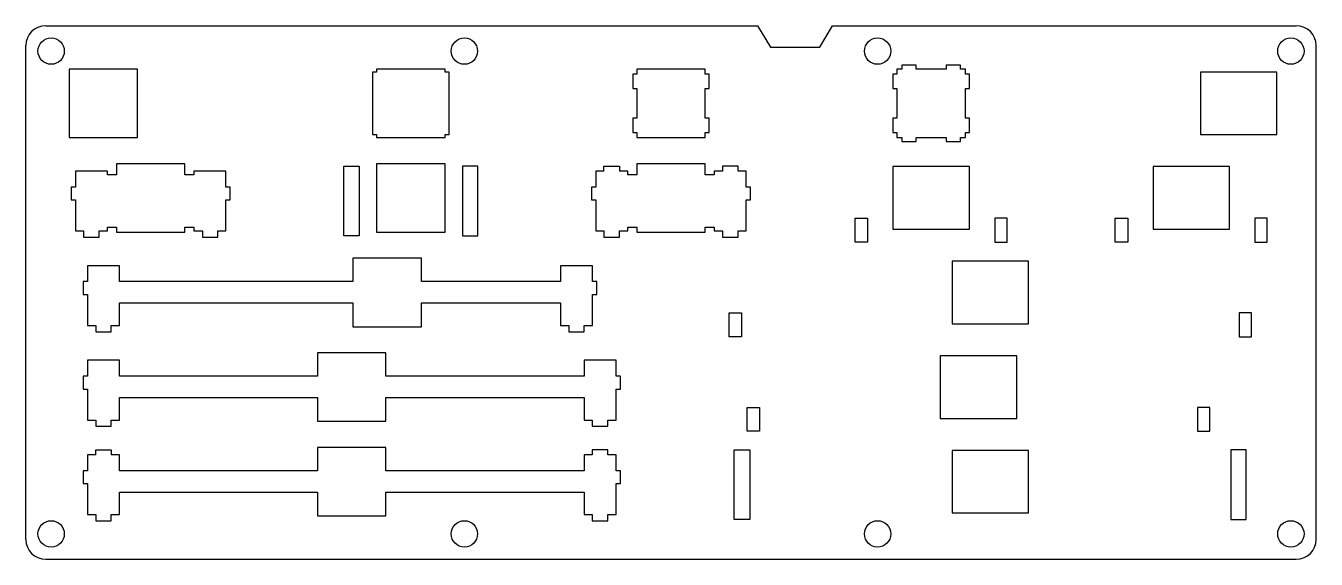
# Model space of a CAD drawing. Extents: x -130 to 130, y -54 to 54.
import ezdxf

# ---------------------------------------------------------------- set-up
doc = ezdxf.new("R2010")
doc.units = 0
doc.layers.get('0').update_dxf_attribs({"linetype": 'continuous'})

# ---------------------------------------------------------------- blocks, each defined once
blk = doc.blocks.new('SHAPE')
at = {"color": 0}
for p, q in [((-125.925, 53.725), (17.45, 53.725)), ((17.45, 53.725), (20.05, 49.425)), ((29.95, 49.425), (32.55, 53.725)), ((32.55, 53.725), (125.925, 53.725)), ((-129.925, -49.725), (-129.925, 49.725)), ((20.05, 49.425), (29.95, 49.425)), ((129.925, -49.725), (129.925, 49.725)), ((-107.4, 45), (-121.2, 45)), ((-121.2, 45), (-121.2, 31.2)), ((-107.4, 31.2), (-107.4, 45)), ((-59.2875, 44.4), (-60.0875, 44.4)), ((-60.0875, 44.4), (-60.0875, 31.8)), ((-45.4875, 45), (-59.2875, 45)), ((-59.2875, 45), (-59.2875, 44.4)), ((-45.4875, 44.4), (-45.4875, 45)), ((-44.6875, 44.4), (-45.4875, 44.4)), ((-44.6875, 31.8), (-44.6875, 44.4)), ((6.9, 45), (-6.9, 45)), ((-6.9, 45), (-6.9, 44)), ((6.9, 44), (6.9, 45)), ((45.4875, 45), (45.4875, 44)), ((46.4875, 45), (45.4875, 45)), ((46.4875, 45.8), (46.4875, 45)), ((49.3875, 45.8), (46.4875, 45.8)), ((49.3875, 45), (49.3875, 45.8)), ((55.3875, 45), (49.3875, 45)), ((55.3875, 45.8), (55.3875, 45)), ((58.2875, 45.8), (55.3875, 45.8)), ((58.2875, 45), (58.2875, 45.8)), ((59.2875, 45), (58.2875, 45)), ((59.2875, 44), (59.2875, 45)), ((106.6, 44.4), (106.6, 31.8)), ((122, 44.4), (106.6, 44.4)), ((122, 31.8), (122, 44.4)), ((-6.9, 44), (-7.7, 44)), ((-7.7, 44), (-7.7, 41.1)), ((7.7, 44), (6.9, 44)), ((7.7, 41.1), (7.7, 44)), ((44.6875, 44), (44.6875, 41.1)), ((45.4875, 44), (44.6875, 44)), ((60.0875, 44), (59.2875, 44)), ((60.0875, 41.1), (60.0875, 44)), ((-7.7, 41.1), (-6.9, 41.1)), ((-6.9, 41.1), (-6.9, 35.1)), ((6.9, 41.1), (7.7, 41.1)), ((6.9, 35.1), (6.9, 41.1)), ((44.6875, 41.1), (45.4875, 41.1)), ((45.4875, 41.1), (45.4875, 35.1)), ((59.2875, 35.1), (59.2875, 41.1)), ((59.2875, 41.1), (60.0875, 41.1)), ((-6.9, 35.1), (-7.7, 35.1)), ((-7.7, 35.1), (-7.7, 32.2)), ((7.7, 35.1), (6.9, 35.1)), ((7.7, 32.2), (7.7, 35.1)), ((44.6875, 35.1), (44.6875, 32.2)), ((45.4875, 35.1), (44.6875, 35.1)), ((60.0875, 35.1), (59.2875, 35.1)), ((60.0875, 32.2), (60.0875, 35.1)), ((-121.2, 31.2), (-107.4, 31.2)), ((-60.0875, 31.8), (-59.2875, 31.8)), ((-59.2875, 31.8), (-59.2875, 31.2)), ((-59.2875, 31.2), (-45.4875, 31.2)), ((-45.4875, 31.8), (-44.6875, 31.8)), ((-45.4875, 31.2), (-45.4875, 31.8)), ((-7.7, 32.2), (-6.9, 32.2)), ((-6.9, 32.2), (-6.9, 31.2)), ((-6.9, 31.2), (6.9, 31.2)), ((6.9, 32.2), (7.7, 32.2)), ((6.9, 31.2), (6.9, 32.2)), ((44.6875, 32.2), (45.4875, 32.2)), ((45.4875, 32.2), (45.4875, 31.2)), ((45.4875, 31.2), (46.4875, 31.2)), ((46.4875, 31.2), (46.4875, 30.4)), ((49.3875, 30.4), (49.3875, 31.2)), ((49.3875, 31.2), (55.3875, 31.2)), ((55.3875, 31.2), (55.3875, 30.4)), ((58.2875, 30.4), (58.2875, 31.2)), ((58.2875, 31.2), (59.2875, 31.2)), ((59.2875, 31.2), (59.2875, 32.2)), ((59.2875, 32.2), (60.0875, 32.2)), ((106.6, 31.8), (122, 31.8)), ((46.4875, 30.4), (49.3875, 30.4)), ((55.3875, 30.4), (58.2875, 30.4)), ((-113.45, 24.45), (-119.9, 24.45)), ((-119.9, 24.45), (-119.9, 21.25)), ((-113.45, 23.7), (-113.45, 24.45)), ((-111.675, 23.7), (-113.45, 23.7)), ((-111.675, 25.95), (-111.675, 23.7)), ((-97.875, 25.95), (-111.675, 25.95)), ((-97.875, 23.7), (-97.875, 25.95)), ((-96.1, 23.7), (-97.875, 23.7)), ((-96.1, 24.45), (-96.1, 23.7)), ((-89.65, 24.45), (-96.1, 24.45)), ((-89.65, 21.25), (-89.65, 24.45)), ((-65.8875, 25.45), (-62.7875, 25.45)), ((-65.8875, 11.4), (-65.8875, 25.45)), ((-62.7875, 25.45), (-62.7875, 11.4)), ((-45.4875, 25.95), (-59.2875, 25.95)), ((-59.2875, 25.95), (-59.2875, 12.15)), ((-45.4875, 12.15), (-45.4875, 25.95)), ((-41.9875, 25.45), (-41.9875, 11.4)), ((-38.8875, 25.45), (-41.9875, 25.45)), ((-38.8875, 11.4), (-38.8875, 25.45)), ((-15.125, 24.45), (-15.125, 21.25)), ((-13.5, 24.45), (-15.125, 24.45)), ((-13.5, 24.45), (-13.5, 25.45)), ((-13.5, 25.45), (-10.4, 25.45)), ((-10.4, 25.45), (-10.4, 24.45)), ((-8.675, 24.45), (-10.4, 24.45)), ((-8.675, 23.7), (-8.675, 24.45)), ((-6.9, 23.7), (-8.675, 23.7)), ((-6.9, 25.95), (-6.9, 23.7)), ((6.9, 25.95), (-6.9, 25.95)), ((6.9, 23.7), (6.9, 25.95)), ((8.675, 23.7), (6.9, 23.7)), ((10.4, 24.45), (8.675, 24.45)), ((8.675, 24.45), (8.675, 23.7)), ((13.5, 25.45), (10.4, 25.45)), ((10.4, 25.45), (10.4, 24.45)), ((13.5, 24.45), (13.5, 25.45)), ((15.125, 24.45), (13.5, 24.45)), ((15.125, 21.25), (15.125, 24.45)), ((60.0875, 25.35), (44.6875, 25.35)), ((44.6875, 25.35), (44.6875, 12.75)), ((60.0875, 12.75), (60.0875, 25.35)), ((112.475, 25.35), (97.075, 25.35)), ((97.075, 25.35), (97.075, 12.75)), ((112.475, 12.75), (112.475, 25.35)), ((-119.9, 21.25), (-120.775, 21.25)), ((-120.775, 21.25), (-120.775, 18.65)), ((-88.775, 21.25), (-89.65, 21.25)), ((-88.775, 18.65), (-88.775, 21.25)), ((-16, 21.25), (-16, 18.65)), ((-15.125, 21.25), (-16, 21.25)), ((16, 21.25), (15.125, 21.25)), ((16, 18.65), (16, 21.25)), ((-120.775, 18.65), (-119.9, 18.65)), ((-119.9, 18.65), (-119.9, 12.4)), ((-89.65, 18.65), (-88.775, 18.65)), ((-89.65, 12.4), (-89.65, 18.65)), ((-16, 18.65), (-15.125, 18.65)), ((-15.125, 18.65), (-15.125, 12.4)), ((15.125, 12.4), (15.125, 18.65)), ((15.125, 18.65), (16, 18.65)), ((-113.45, 12.4), (-113.45, 13.15)), ((-113.45, 13.15), (-111.675, 13.15)), ((-111.675, 13.15), (-111.675, 12.15)), ((-97.875, 13.15), (-96.1, 13.15)), ((-97.875, 12.15), (-97.875, 13.15)), ((-96.1, 13.15), (-96.1, 12.4)), ((-8.675, 13.15), (-6.9, 13.15)), ((-8.675, 12.4), (-8.675, 13.15)), ((-6.9, 13.15), (-6.9, 12.15)), ((6.9, 12.15), (6.9, 13.15)), ((6.9, 13.15), (8.675, 13.15)), ((8.675, 13.15), (8.675, 12.4)), ((37.0875, 10.15), (37.0875, 14.95)), ((37.0875, 14.95), (39.5875, 14.95)), ((39.5875, 14.95), (39.5875, 10.15)), ((65.1875, 14.95), (65.1875, 10.15)), ((67.6875, 14.95), (65.1875, 14.95)), ((67.6875, 10.15), (67.6875, 14.95)), ((89.475, 14.95), (91.975, 14.95)), ((89.475, 10.15), (89.475, 14.95)), ((91.975, 14.95), (91.975, 10.15)), ((120.075, 14.95), (117.575, 14.95)), ((117.575, 14.95), (117.575, 10.15)), ((120.075, 10.15), (120.075, 14.95)), ((-119.9, 12.4), (-118.275, 12.4)), ((-118.275, 12.4), (-118.275, 11.15)), ((-118.275, 11.15), (-115.175, 11.15)), ((-115.175, 11.15), (-115.175, 12.4)), ((-115.175, 12.4), (-113.45, 12.4)), ((-111.675, 12.15), (-97.875, 12.15)), ((-96.1, 12.4), (-94.375, 12.4)), ((-94.375, 12.4), (-94.375, 11.15)), ((-94.375, 11.15), (-91.275, 11.15)), ((-91.275, 12.4), (-89.65, 12.4)), ((-91.275, 11.15), (-91.275, 12.4)), ((-62.7875, 11.4), (-65.8875, 11.4)), ((-59.2875, 12.15), (-45.4875, 12.15)), ((-41.9875, 11.4), (-38.8875, 11.4)), ((-15.125, 12.4), (-13.5, 12.4)), ((-13.5, 12.4), (-13.5, 11.15)), ((-13.5, 11.15), (-10.4, 11.15)), ((-10.4, 12.4), (-8.675, 12.4)), ((-10.4, 11.15), (-10.4, 12.4)), ((-6.9, 12.15), (6.9, 12.15)), ((8.675, 12.4), (10.4, 12.4)), ((10.4, 12.4), (10.4, 11.15)), ((10.4, 11.15), (13.5, 11.15)), ((13.5, 11.15), (13.5, 12.4)), ((13.5, 12.4), (15.125, 12.4)), ((44.6875, 12.75), (60.0875, 12.75)), ((97.075, 12.75), (112.475, 12.75)), ((39.5875, 10.15), (37.0875, 10.15)), ((65.1875, 10.15), (67.6875, 10.15)), ((91.975, 10.15), (89.475, 10.15)), ((117.575, 10.15), (120.075, 10.15)), ((-111.075, 5.4), (-117.525, 5.4)), ((-117.525, 5.4), (-117.525, 2.2)), ((-111.075, 2.2), (-111.075, 5.4)), ((-64.05, 6.9), (-64.05, 2.2)), ((-50.25, 6.9), (-64.05, 6.9)), ((-50.25, 2.2), (-50.25, 6.9)), ((-22.275, 5.4), (-22.275, 2.2)), ((-15.825, 5.4), (-22.275, 5.4)), ((-15.825, 2.2), (-15.825, 5.4)), ((71.99375, 6.3), (56.59375, 6.3)), ((56.59375, 6.3), (56.59375, -6.3)), ((71.99375, -6.3), (71.99375, 6.3)), ((-117.525, 2.2), (-118.4, 2.2)), ((-118.4, 2.2), (-118.4, -0.4)), ((-64.05, 2.2), (-111.075, 2.2)), ((-22.275, 2.2), (-50.25, 2.2)), ((-14.95, 2.2), (-15.825, 2.2)), ((-14.95, -0.4), (-14.95, 2.2)), ((-118.4, -0.4), (-117.525, -0.4)), ((-117.525, -0.4), (-117.525, -6.65)), ((-111.075, -6.65), (-111.075, -2.1)), ((-111.075, -2.1), (-64.05, -2.1)), ((-64.05, -2.1), (-64.05, -6.9)), ((-50.25, -2.1), (-22.275, -2.1)), ((-50.25, -6.9), (-50.25, -2.1)), ((-22.275, -2.1), (-22.275, -6.65)), ((-15.825, -0.4), (-14.95, -0.4)), ((-15.825, -6.65), (-15.825, -0.4)), ((11.69375, -8.9), (11.69375, -4.1)), ((11.69375, -4.1), (14.19375, -4.1)), ((14.19375, -4.1), (14.19375, -8.9)), ((114.39375, -4.1), (114.39375, -8.9)), ((116.89375, -4.1), (114.39375, -4.1)), ((116.89375, -8.9), (116.89375, -4.1)), ((-117.525, -6.65), (-115.85, -6.65)), ((-115.85, -6.65), (-115.85, -7.9)), ((-112.75, -7.9), (-112.75, -6.65)), ((-112.75, -6.65), (-111.075, -6.65)), ((-64.05, -6.9), (-50.25, -6.9)), ((-22.275, -6.65), (-20.6, -6.65)), ((-20.6, -6.65), (-20.6, -7.9)), ((-17.5, -6.65), (-15.825, -6.65)), ((-17.5, -7.9), (-17.5, -6.65)), ((56.59375, -6.3), (71.99375, -6.3)), ((-115.85, -7.9), (-112.75, -7.9)), ((-20.6, -7.9), (-17.5, -7.9)), ((14.19375, -8.9), (11.69375, -8.9)), ((114.39375, -8.9), (116.89375, -8.9)), ((-71.19375, -12.15), (-71.19375, -16.85)), ((-57.39375, -12.15), (-71.19375, -12.15)), ((-57.39375, -16.85), (-57.39375, -12.15)), ((69.6125, -12.75), (54.2125, -12.75)), ((54.2125, -12.75), (54.2125, -25.35)), ((69.6125, -25.35), (69.6125, -12.75)), ((-111.06875, -13.65), (-117.51875, -13.65)), ((-117.51875, -13.65), (-117.51875, -16.85)), ((-111.06875, -16.85), (-111.06875, -13.65)), ((-17.51875, -13.65), (-17.51875, -16.85)), ((-11.06875, -13.65), (-17.51875, -13.65)), ((-11.06875, -16.85), (-11.06875, -13.65)), ((-117.51875, -16.85), (-118.39375, -16.85)), ((-118.39375, -16.85), (-118.39375, -19.45)), ((-71.19375, -16.85), (-111.06875, -16.85)), ((-17.51875, -16.85), (-57.39375, -16.85)), ((-10.19375, -16.85), (-11.06875, -16.85)), ((-10.19375, -19.45), (-10.19375, -16.85)), ((-118.39375, -19.45), (-117.51875, -19.45)), ((-117.51875, -19.45), (-117.51875, -25.7)), ((-11.06875, -19.45), (-10.19375, -19.45)), ((-11.06875, -25.7), (-11.06875, -19.45)), ((-111.06875, -25.7), (-111.06875, -21.15)), ((-111.06875, -21.15), (-71.19375, -21.15)), ((-71.19375, -21.15), (-71.19375, -25.95)), ((-57.39375, -21.15), (-17.51875, -21.15)), ((-57.39375, -25.95), (-57.39375, -21.15)), ((-17.51875, -21.15), (-17.51875, -25.7)), ((15.3125, -23.15), (17.8125, -23.15)), ((15.3125, -27.95), (15.3125, -23.15)), ((17.8125, -23.15), (17.8125, -27.95)), ((108.5125, -23.15), (106.0125, -23.15)), ((106.0125, -23.15), (106.0125, -27.95)), ((108.5125, -27.95), (108.5125, -23.15)), ((-117.51875, -25.7), (-115.84375, -25.7)), ((-115.84375, -25.7), (-115.84375, -26.95)), ((-112.74375, -26.95), (-112.74375, -25.7)), ((-112.74375, -25.7), (-111.06875, -25.7)), ((-71.19375, -25.95), (-57.39375, -25.95)), ((-17.51875, -25.7), (-15.84375, -25.7)), ((-15.84375, -25.7), (-15.84375, -26.95)), ((-12.74375, -25.7), (-11.06875, -25.7)), ((-12.74375, -26.95), (-12.74375, -25.7)), ((54.2125, -25.35), (69.6125, -25.35)), ((-115.84375, -26.95), (-112.74375, -26.95)), ((-15.84375, -26.95), (-12.74375, -26.95)), ((17.8125, -27.95), (15.3125, -27.95)), ((106.0125, -27.95), (108.5125, -27.95)), ((-115.84375, -32.7), (-117.51875, -32.7)), ((-117.51875, -32.7), (-117.51875, -35.9)), ((-115.84375, -31.7), (-112.74375, -31.7)), ((-115.84375, -32.7), (-115.84375, -31.7)), ((-112.74375, -31.7), (-112.74375, -32.7)), ((-111.06875, -32.7), (-112.74375, -32.7)), ((-111.06875, -35.9), (-111.06875, -32.7)), ((-71.19375, -31.2), (-71.19375, -35.9)), ((-57.39375, -31.2), (-71.19375, -31.2)), ((-57.39375, -35.9), (-57.39375, -31.2)), ((-17.51875, -32.7), (-17.51875, -35.9)), ((-15.84375, -32.7), (-17.51875, -32.7)), ((-15.84375, -31.7), (-15.84375, -32.7)), ((-12.74375, -31.7), (-15.84375, -31.7)), ((-12.74375, -32.7), (-12.74375, -31.7)), ((-11.06875, -32.7), (-12.74375, -32.7)), ((-11.06875, -35.9), (-11.06875, -32.7)), ((12.74375, -31.7), (15.84375, -31.7)), ((12.74375, -45.75), (12.74375, -31.7)), ((15.84375, -31.7), (15.84375, -45.75)), ((71.99375, -31.8), (56.59375, -31.8)), ((56.59375, -31.8), (56.59375, -44.4)), ((71.99375, -44.4), (71.99375, -31.8)), ((112.74375, -31.7), (112.74375, -45.75)), ((115.84375, -31.7), (112.74375, -31.7)), ((115.84375, -45.75), (115.84375, -31.7)), ((-117.51875, -35.9), (-118.39375, -35.9)), ((-118.39375, -35.9), (-118.39375, -38.5)), ((-71.19375, -35.9), (-111.06875, -35.9)), ((-17.51875, -35.9), (-57.39375, -35.9)), ((-10.19375, -35.9), (-11.06875, -35.9)), ((-10.19375, -38.5), (-10.19375, -35.9)), ((-118.39375, -38.5), (-117.51875, -38.5)), ((-117.51875, -38.5), (-117.51875, -44.75)), ((-11.06875, -38.5), (-10.19375, -38.5)), ((-11.06875, -44.75), (-11.06875, -38.5)), ((-111.06875, -44.75), (-111.06875, -40.2)), ((-111.06875, -40.2), (-71.19375, -40.2)), ((-71.19375, -40.2), (-71.19375, -45)), ((-57.39375, -40.2), (-17.51875, -40.2)), ((-57.39375, -45), (-57.39375, -40.2)), ((-17.51875, -40.2), (-17.51875, -44.75)), ((-117.51875, -44.75), (-115.84375, -44.75)), ((-115.84375, -44.75), (-115.84375, -46)), ((-115.84375, -46), (-112.74375, -46)), ((-112.74375, -46), (-112.74375, -44.75)), ((-112.74375, -44.75), (-111.06875, -44.75)), ((-71.19375, -45), (-57.39375, -45)), ((-17.51875, -44.75), (-15.84375, -44.75)), ((-15.84375, -44.75), (-15.84375, -46)), ((-15.84375, -46), (-12.74375, -46)), ((-12.74375, -44.75), (-11.06875, -44.75)), ((-12.74375, -46), (-12.74375, -44.75)), ((15.84375, -45.75), (12.74375, -45.75)), ((56.59375, -44.4), (71.99375, -44.4)), ((112.74375, -45.75), (115.84375, -45.75)), ((-125.925, -53.725), (125.925, -53.725))]:
    blk.add_line(p, q, dxfattribs=at)
for centre in [(-124.825, 48.625), (-41.60833, 48.625), (41.60833, 48.625), (124.825, 48.625), (-124.825, -48.625), (-41.60833, -48.625), (41.60833, -48.625), (124.825, -48.625)]:
    blk.add_circle(centre, 2.65, dxfattribs=at)
for centre, start, end in [((-125.925, 49.725), 90, -180), ((125.925, 49.725), 0, 90), ((-125.925, -49.725), 180, -90), ((125.925, -49.725), -90, 0)]:
    blk.add_arc(centre, 4, start, end, dxfattribs=at)

msp = doc.modelspace()

# ---------------------------------------------------------------- block references
msp.add_blockref('SHAPE', (0, 0))

doc.saveas('drawing.dxf')
